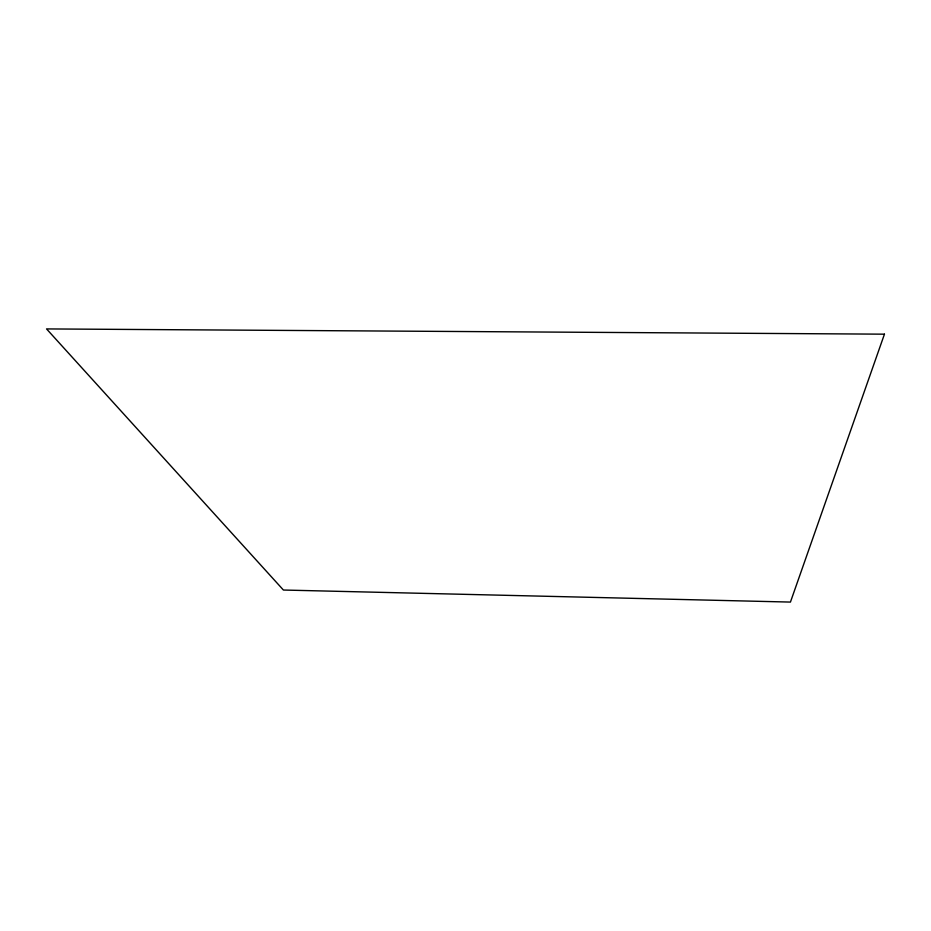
<?xml version="1.0" encoding="UTF-8"?>
<svg xmlns="http://www.w3.org/2000/svg" width="931" height="931" viewBox="0 0 931 931"><rect width="100%" height="100%" fill="white"/><g stroke="black" fill="none" stroke-linecap="round" stroke-linejoin="round"><path stroke-width="1.4" d="M884.45 334.171L790.442 602.078L283.408 590.033L46.55 328.922L884.45 334.171"/></g></svg>
